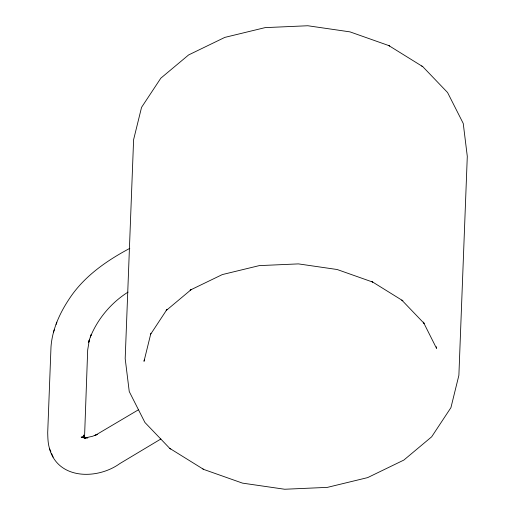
<?xml version="1.0" encoding="UTF-8"?>
<svg xmlns="http://www.w3.org/2000/svg" width="515" height="515" viewBox="0 0 515 515"><rect width="100%" height="100%" fill="white"/><g stroke="black" fill="none" stroke-linecap="round" stroke-linejoin="round"><path stroke-width="0.77" d="M129.812 248.352C106.431 260.79 83.939 276.407 69.229 298.912C59.708 313.197 52.292 329.497 51.004 346.795L47.708 432.6C47.876 439.115 47.901 445.945 50.908 451.9M144.4 359.599L144.007 361.311L150.908 333.244M53.444 332.323L54.313 329.716M56.096 324.366L56.837 322.158M150.721 334.119L167.066 309.283L166.191 310.513L191.207 289.591L190.125 290.145L222.326 274.572L259.27 265.618L298.43 263.892L337.145 269.512L372.776 282.098L372.01 281.621L402.891 300.786L401.816 300.123L424.135 323.414L423.343 322.107L436.565 348.417L436.314 346.73M128.048 292.102C111.253 302.672 97.818 318.624 90.331 337.01L91.065 334.808L88.458 342.617L89.333 340.003L87.685 349.975L84.531 437.505M138.516 409.74L94.812 435.606L97.193 434.351L92.661 436.25L84.209 438.123L87.872 437.795L84.325 437.737L81.151 437.061L85.065 438.02L82.419 436.778L84.164 437.853M160.873 438.999L119.834 463.577C97.477 479.748 57.892 479.974 49.389 448.295M388.857 45.603L350.007 31.879L307.803 25.75L265.103 27.63L224.823 37.395L188.625 54.931L160.815 78.19L141.554 107.358L133.604 139.674L125.19 358.64L129.246 391.548L144.915 422.467L169.725 448.359L203.631 469.397L242.475 483.122L284.686 489.25L327.386 487.37L367.665 477.605L403.857 460.069L431.667 436.81L450.928 407.642L458.884 375.326L467.292 156.36L463.243 123.452L447.574 92.533L422.764 66.641L388.857 45.603L389.623 46.073M421.688 65.978L422.764 66.641M169.725 448.359L170.8 449.022M202.865 468.927L203.631 469.397M84.82 438.033L83.739 437.145L84.634 438.181M84.698 437.917L83.501 435.078L84.718 437.962M51.558 453.406L53.135 457.133M84.878 438.001L84.318 435.259L84.479 437.48"/></g></svg>
